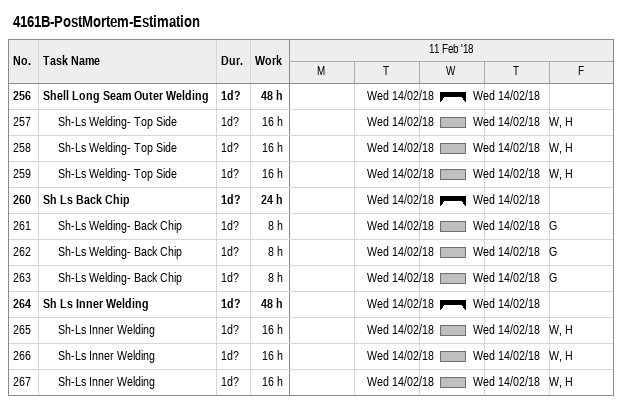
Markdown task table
4161B-PostMortem-Estimation

| ID | Level | Task | Duration | Start | Finish | Resources | Work (h) |
|---|---|---|---|---|---|---|---|
| 256 | 1 | **Shell Long Seam Outer Welding** | 1d? | 2018-02-14 | 2018-02-14 |  | 48 |
| 257 | 2 | Sh-Ls Welding- Top Side | 1d? | 2018-02-14 | 2018-02-14 | W, H | 16 |
| 258 | 2 | Sh-Ls Welding- Top Side | 1d? | 2018-02-14 | 2018-02-14 | W, H | 16 |
| 259 | 2 | Sh-Ls Welding- Top Side | 1d? | 2018-02-14 | 2018-02-14 | W, H | 16 |
| 260 | 1 | **Sh Ls Back Chip** | 1d? | 2018-02-14 | 2018-02-14 |  | 24 |
| 261 | 2 | Sh-Ls Welding- Back Chip | 1d? | 2018-02-14 | 2018-02-14 | G | 8 |
| 262 | 2 | Sh-Ls Welding- Back Chip | 1d? | 2018-02-14 | 2018-02-14 | G | 8 |
| 263 | 2 | Sh-Ls Welding- Back Chip | 1d? | 2018-02-14 | 2018-02-14 | G | 8 |
| 264 | 1 | **Sh Ls Inner Welding** | 1d? | 2018-02-14 | 2018-02-14 |  | 48 |
| 265 | 2 | Sh-Ls Inner Welding | 1d? | 2018-02-14 | 2018-02-14 | W, H | 16 |
| 266 | 2 | Sh-Ls Inner Welding | 1d? | 2018-02-14 | 2018-02-14 | W, H | 16 |
| 267 | 2 | Sh-Ls Inner Welding | 1d? | 2018-02-14 | 2018-02-14 | W, H | 16 |
